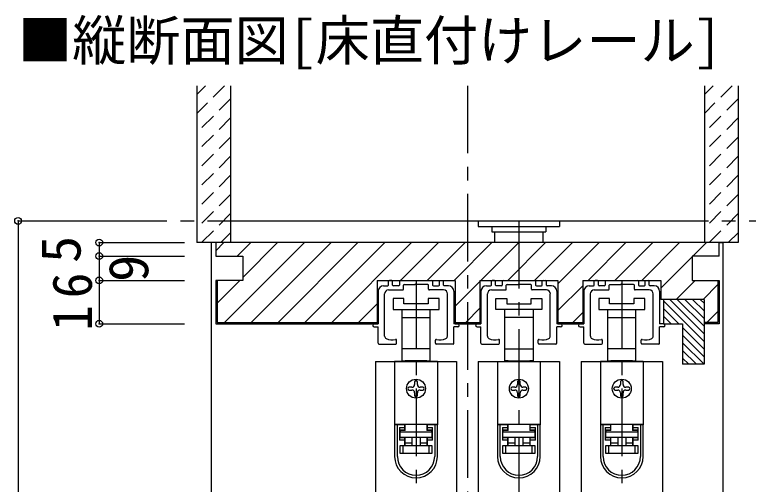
# Model space of a CAD drawing. Units: millimetres, scale not verified. Extents: x -973 to 977, y -718 to 696.
# Drawn here: x 50.4 to 321.4, y -149.9 to 23.8 of the extents above; entities that cross this region are included whole.
import ezdxf
from ezdxf.enums import TextEntityAlignment as Align

# ---------------------------------------------------------------- set-up
doc = ezdxf.new("R2010")
doc.units = ezdxf.units.MM
doc.header["$LTSCALE"] = 5
doc.header["$PDMODE"] = 32
doc.header["$PDSIZE"] = 2.5
doc.linetypes.add('CHAIN1', pattern=[8, 5, -1, 1, -1])
doc.linetypes.add('DASHED1', pattern=[1.8, 1.2, -0.6])
for name, color, linetype in [('0-1_通り芯', 4, 'CHAIN1'), ('0-2_柱', 7, 'Continuous'), ('0-3_仕上げ', 2, 'Continuous'), ('0-4_枠', 3, 'Continuous'), ('0-6_扉', 6, 'Continuous'), ('0-7_金物', 7, 'Continuous'), ('0-A_文字', 7, 'Continuous'), ('0-B_寸法', 7, 'Continuous'), ('0-C_ハッチ', 4, 'DASHED1')]:
    doc.layers.add(name, color=color, linetype=linetype)
doc.styles.add('ＭＳ ゴシック', font='')
doc.styles.get('ＭＳ ゴシック').set_extended_font_data('MS Gothic')

# ---------------------------------------------------------------- blocks, each defined once
blk = doc.blocks.new('02')
at = {"layer": '0-B_寸法'}
for p, q in [((-10.15, 6.923), (-10.15, 8.323)), ((-8.95, 8.623), (-9.85, 8.623)), ((-8.65, 6.923), (-8.65, 8.323)), ((-6.15, 8.323), (-6.15, 6.923)), ((-5.85, 8.623), (5.85, 8.623)), ((6.15, 8.323), (6.15, 6.923)), ((8.65, 6.923), (8.65, 8.323)), ((8.95, 8.623), (9.85, 8.623)), ((10.15, 6.923), (10.15, 8.323)), ((-12, 6.623), (-10.45, 6.623)), ((-6.45, 6.623), (-8.35, 6.623)), ((-4.65, 5.423), (-4.65, 6.823)), ((-4.35, 7.123), (-0.3, 7.123)), ((0, 7.423), (-0.3, 7.123)), ((0, 7.423), (0.3, 7.123)), ((4.35, 7.123), (0.3, 7.123)), ((4.65, 5.423), (4.65, 6.823)), ((6.45, 6.623), (8.35, 6.623)), ((12, 6.623), (10.45, 6.623)), ((-14, 4.623), (-14, -7.377)), ((-11.6, -11.949), (-11.6, 3.623)), ((-10.15, 5.123), (-4.95, 5.123)), ((10.15, 5.123), (4.95, 5.123)), ((11.6, -11.949), (11.6, 3.623)), ((14, 4.623), (14, -7.377)), ((-15.4, -7.377), (-14, -7.377)), ((15.4, -7.377), (14, -7.377)), ((-15.4, -8.577), (-14, -8.577)), ((-14, -14.577), (-14, -8.577)), ((15.4, -8.577), (14, -8.577)), ((14, -14.577), (14, -8.577)), ((-7.15, -14.577), (-7.15, -13.502)), ((7.15, -14.577), (7.15, -13.502)), ((-13.7, -14.877), (-7.45, -14.877)), ((13.7, -14.877), (7.45, -14.877))]:
    blk.add_line(p, q, dxfattribs=at)
for centre, radius, start, end in [((-9.85, 8.323), 0.3, 90, 180), ((-8.95, 8.323), 0.3, 0, 90), ((-5.85, 8.323), 0.3, 90, 180), ((5.85, 8.323), 0.3, 0, 90), ((8.95, 8.323), 0.3, 90, 180), ((9.85, 8.323), 0.3, 0, 90), ((-12, 4.623), 2, 90, 180), ((-10.45, 6.923), 0.3, 270, 0), ((-8.35, 6.923), 0.3, 180, 270), ((-6.45, 6.923), 0.3, 270, 0), ((-4.95, 5.423), 0.3, 270, 0), ((-4.35, 6.823), 0.3, 90, 180), ((4.35, 6.823), 0.3, 0, 90), ((4.95, 5.423), 0.3, 180, 270), ((6.45, 6.923), 0.3, 180, 270), ((8.35, 6.923), 0.3, 270, 0), ((10.45, 6.923), 0.3, 180, 270), ((12, 4.623), 2, 0, 90), ((-10.15, 3.623), 1.5, 90, 180), ((10.15, 3.623), 1.5, 0, 90), ((-15.4, -7.977), 0.6, 90, 180), ((-15.4, -7.977), 0.6, 180, 270), ((15.4, -7.977), 0.6, 0, 90), ((15.4, -7.977), 0.6, 270, 0), ((-10.6, -11.949), 1, 180, 243.25632), ((-8.8, -8.377), 5, 243.25632, 284.75682), ((-7.45, -13.502), 0.3, 0, 104.75682), ((7.45, -13.502), 0.3, 75.24318, 180), ((8.8, -8.377), 5, 255.24318, 296.74368), ((10.6, -11.949), 1, 296.74368, 0), ((-13.7, -14.577), 0.3, 180, 270), ((-7.45, -14.577), 0.3, 270, 0), ((7.45, -14.577), 0.3, 180, 270), ((13.7, -14.577), 0.3, 270, 0)]:
    blk.add_arc(centre, radius, start, end, dxfattribs=at)

msp = doc.modelspace()

# ---------------------------------------------------------------- linework, layer by layer
at = {"layer": '0-1_通り芯'}
for p, q in [((217.653, -2.5), (217.653, -577.5)), ((81.653, -52.5), (484.153, -52.5)), ((236.653, -52.5), (236.653, -555.5)), ((198.653, -74.5), (198.653, -555.5)), ((274.653, -74.5), (274.653, -555.5))]:
    msp.add_line(p, q, dxfattribs=at)
at = {"layer": '0-2_柱'}
msp.add_line((130.153, -52.5), (305.153, -52.5), dxfattribs=at)
at = {"layer": '0-3_仕上げ'}
for p, q in [((117.653, -2.5), (117.653, -60.5)), ((130.153, -2.5), (130.153, -60.5)), ((305.153, -2.5), (305.153, -60.5)), ((317.653, -2.5), (317.653, -60.5)), ((130.153, -60.5), (117.653, -60.5)), ((317.653, -60.5), (305.153, -60.5))]:
    msp.add_line(p, q, dxfattribs=at)
at = {"layer": '0-4_枠', "color": 4}
for p, q in [((124.653, -60.5), (123.153, -60.5)), ((123.153, -316), (123.153, -60.5)), ((310.653, -60.5), (312.153, -60.5)), ((312.153, -316), (312.153, -60.5))]:
    msp.add_line(p, q, dxfattribs=at)
at = {"layer": '0-4_枠'}
for p, q in [((310.653, -65.5), (310.653, -60.5)), ((124.653, -74.5), (124.653, -90.5)), ((125.153, -74.5), (125.153, -90)), ((184.253, -74.5), (184.253, -90.5)), ((184.253, -74.5), (213.053, -74.5)), ((213.053, -74.5), (213.053, -90.5)), ((222.253, -74.5), (222.253, -90.5)), ((222.253, -74.5), (251.053, -74.5)), ((251.053, -74.5), (251.053, -90.5)), ((260.253, -74.5), (260.253, -90.5)), ((260.253, -74.5), (289.053, -74.5)), ((289.053, -74.5), (289.053, -81.5)), ((310.153, -74.5), (310.153, -90)), ((305.053, -81.5), (289.053, -81.5)), ((290.053, -81.5), (290.053, -90.5)), ((305.053, -81.5), (305.053, -105.5)), ((124.653, -90.5), (184.253, -90.5)), ((125.153, -90), (184.253, -90)), ((213.053, -90), (222.253, -90)), ((213.053, -90.5), (222.253, -90.5)), ((251.053, -90), (260.253, -90)), ((251.053, -90.5), (260.253, -90.5)), ((290.053, -90.5), (297.053, -90.5)), ((297.053, -90.5), (297.053, -105.5)), ((310.153, -90), (305.053, -90)), ((310.653, -90.5), (305.053, -90.5)), ((305.053, -105.5), (297.053, -105.5))]:
    msp.add_line(p, q, dxfattribs=at)
for points in [[(310.653, -60.5), (124.653, -60.5), (124.653, -65.5), (134.653, -65.5), (134.653, -74.5), (124.653, -74.5)], [(310.653, -65.5), (300.653, -65.5), (300.653, -74.5), (310.653, -74.5), (310.653, -90.5)]]:
    msp.add_lwpolyline(points, dxfattribs=at)
at = {"layer": '0-6_扉'}
for p, q in [((183.653, -104.5), (213.653, -104.5)), ((183.653, -104.5), (183.653, -316)), ((213.653, -104.5), (213.653, -316)), ((221.653, -104.5), (251.653, -104.5)), ((221.653, -104.5), (221.653, -316)), ((251.653, -104.5), (251.653, -316)), ((259.653, -104.5), (289.653, -104.5)), ((259.653, -104.5), (259.653, -316)), ((289.653, -104.5), (289.653, -316))]:
    msp.add_line(p, q, dxfattribs=at)
at = {"layer": '0-7_金物'}
for p, q in [((221.653, -52.5), (221.653, -54.5)), ((251.653, -52.5), (251.653, -54.5)), ((221.653, -54.5), (251.653, -54.5)), ((227.653, -56.5), (227.653, -60.5)), ((245.653, -60.5), (245.653, -56.5)), ((246.653, -54.5), (246.653, -56.5)), ((207.153, -81.2), (203.153, -81.2)), ((228.153, -81.2), (232.153, -81.2)), ((283.153, -81.2), (279.153, -81.2)), ((193.403, -85.2), (193.403, -99.8)), ((203.903, -99.8), (203.903, -85.2)), ((231.403, -99.8), (231.403, -85.2)), ((241.903, -85.2), (241.903, -99.8)), ((269.403, -85.2), (269.403, -99.8)), ((279.903, -99.8), (279.903, -85.2)), ((193.403, -88.2), (198.653, -88.2)), ((198.653, -88.2), (203.903, -88.2)), ((236.653, -88.2), (231.403, -88.2)), ((241.903, -88.2), (236.653, -88.2)), ((269.403, -88.2), (274.653, -88.2)), ((274.653, -88.2), (279.903, -88.2)), ((198.653, -99.8), (193.403, -99.8)), ((193.403, -99.8), (193.403, -104.2)), ((203.903, -99.8), (198.653, -99.8)), ((203.903, -104.2), (203.903, -99.8)), ((231.403, -99.8), (236.653, -99.8)), ((231.403, -104.2), (231.403, -99.8)), ((236.653, -99.8), (241.903, -99.8)), ((241.903, -99.8), (241.903, -104.2)), ((274.653, -99.8), (269.403, -99.8)), ((269.403, -99.8), (269.403, -104.2)), ((279.903, -99.8), (274.653, -99.8)), ((279.903, -104.2), (279.903, -99.8)), ((206.553, -104.5), (190.753, -104.5)), ((190.753, -104.5), (190.753, -127.8)), ((193.403, -104.2), (194.653, -104.2)), ((194.653, -104.2), (194.653, -104.5)), ((202.653, -104.2), (194.653, -104.2)), ((202.653, -104.2), (203.903, -104.2)), ((202.653, -104.5), (202.653, -104.2)), ((206.553, -104.5), (206.553, -127.8)), ((228.753, -104.5), (228.753, -127.8)), ((228.753, -104.5), (244.553, -104.5)), ((232.653, -104.2), (231.403, -104.2)), ((232.653, -104.5), (232.653, -104.2)), ((232.653, -104.2), (240.653, -104.2)), ((241.903, -104.2), (240.653, -104.2)), ((240.653, -104.2), (240.653, -104.5)), ((244.553, -104.5), (244.553, -127.8)), ((282.553, -104.5), (266.753, -104.5)), ((266.753, -104.5), (266.753, -127.8)), ((269.403, -104.2), (270.653, -104.2)), ((270.653, -104.2), (270.653, -104.5)), ((278.653, -104.2), (270.653, -104.2)), ((278.653, -104.2), (279.903, -104.2)), ((278.653, -104.5), (278.653, -104.2)), ((282.553, -104.5), (282.553, -127.8)), ((198.153, -112), (198.153, -113)), ((199.153, -113), (199.153, -112)), ((236.153, -112), (236.153, -113)), ((237.153, -113), (237.153, -112)), ((274.153, -112), (274.153, -113)), ((275.153, -113), (275.153, -112)), ((197.153, -114), (196.153, -114)), ((196.153, -115), (197.153, -115)), ((198.153, -116), (198.153, -117)), ((199.153, -117), (199.153, -116)), ((201.153, -114), (200.153, -114)), ((200.153, -115), (201.153, -115)), ((235.153, -114), (234.153, -114)), ((234.153, -115), (235.153, -115)), ((236.153, -116), (236.153, -117)), ((237.153, -117), (237.153, -116)), ((239.153, -114), (238.153, -114)), ((238.153, -115), (239.153, -115)), ((273.153, -114), (272.153, -114)), ((272.153, -115), (273.153, -115)), ((274.153, -116), (274.153, -117)), ((275.153, -117), (275.153, -116)), ((277.153, -114), (276.153, -114)), ((276.153, -115), (277.153, -115)), ((206.553, -127.8), (190.753, -127.8)), ((190.753, -127.8), (190.753, -127.9)), ((191.753, -127.9), (190.753, -127.9)), ((190.753, -127.9), (190.753, -139.6)), ((194.453, -127.9), (191.753, -127.9)), ((191.753, -139.6), (191.753, -127.9)), ((192.553, -128.9), (192.553, -133.6)), ((192.553, -128.9), (194.453, -128.9)), ((192.753, -130), (192.753, -130.5)), ((194.653, -130), (192.753, -130)), ((193.753, -127.9), (193.753, -127.8)), ((194.453, -127.9), (194.453, -128.9)), ((194.653, -130), (194.653, -127.8)), ((202.653, -127.8), (202.653, -130)), ((204.553, -130), (202.653, -130)), ((205.553, -127.9), (202.853, -127.9)), ((202.853, -128.9), (202.853, -127.9)), ((202.853, -129.9), (202.853, -128.9)), ((202.853, -128.9), (204.753, -128.9)), ((204.753, -129.9), (202.853, -129.9)), ((203.553, -127.8), (203.553, -127.9)), ((204.553, -130.5), (204.553, -130)), ((204.753, -133.6), (204.753, -128.9)), ((205.553, -127.9), (205.553, -139.6)), ((206.553, -127.9), (205.553, -127.9)), ((206.553, -127.8), (206.553, -127.9)), ((206.553, -139.6), (206.553, -127.9)), ((244.553, -127.8), (228.753, -127.8)), ((228.753, -127.8), (228.753, -127.9)), ((229.753, -127.9), (228.753, -127.9)), ((228.753, -127.9), (228.753, -139.6)), ((232.453, -127.9), (229.753, -127.9)), ((229.753, -139.6), (229.753, -127.9)), ((230.553, -128.9), (230.553, -133.6)), ((230.553, -128.9), (232.453, -128.9)), ((230.753, -130), (230.753, -130.5)), ((232.653, -130), (230.753, -130)), ((231.753, -127.9), (231.753, -127.8)), ((232.453, -127.9), (232.453, -128.9)), ((232.653, -130), (232.653, -127.8)), ((240.653, -127.8), (240.653, -130)), ((242.553, -130), (240.653, -130)), ((243.553, -127.9), (240.853, -127.9)), ((240.853, -128.9), (240.853, -127.9)), ((240.853, -129.9), (240.853, -128.9)), ((240.853, -128.9), (242.753, -128.9)), ((242.753, -129.9), (240.853, -129.9)), ((241.553, -127.8), (241.553, -127.9)), ((242.553, -130.5), (242.553, -130)), ((242.753, -133.6), (242.753, -128.9)), ((243.553, -127.9), (243.553, -139.6)), ((244.553, -127.9), (243.553, -127.9)), ((244.553, -127.8), (244.553, -127.9)), ((244.553, -139.6), (244.553, -127.9)), ((282.553, -127.8), (266.753, -127.8)), ((266.753, -127.8), (266.753, -127.9)), ((267.753, -127.9), (266.753, -127.9)), ((266.753, -127.9), (266.753, -139.6)), ((270.453, -127.9), (267.753, -127.9)), ((267.753, -139.6), (267.753, -127.9)), ((268.553, -128.9), (268.553, -133.6)), ((268.553, -128.9), (270.453, -128.9)), ((268.753, -130), (268.753, -130.5)), ((270.653, -130), (268.753, -130)), ((269.753, -127.9), (269.753, -127.8)), ((270.453, -127.9), (270.453, -128.9)), ((270.653, -130), (270.653, -127.8)), ((278.653, -127.8), (278.653, -130)), ((280.553, -130), (278.653, -130)), ((281.553, -127.9), (278.853, -127.9)), ((278.853, -128.9), (278.853, -127.9)), ((278.853, -129.9), (278.853, -128.9)), ((278.853, -128.9), (280.753, -128.9)), ((280.753, -129.9), (278.853, -129.9)), ((279.553, -127.8), (279.553, -127.9)), ((280.553, -130.5), (280.553, -130)), ((280.753, -133.6), (280.753, -128.9)), ((281.553, -127.9), (281.553, -139.6)), ((282.553, -127.9), (281.553, -127.9)), ((282.553, -127.8), (282.553, -127.9)), ((282.553, -139.6), (282.553, -127.9)), ((192.553, -132.6), (194.453, -132.6)), ((192.753, -130.5), (204.553, -130.5)), ((192.753, -132.5), (192.753, -130.5)), ((204.553, -132.5), (192.753, -132.5)), ((194.453, -132.6), (194.453, -133.6)), ((194.653, -134.5), (194.653, -132.5)), ((197.153, -132.5), (197.153, -135.5)), ((200.153, -132.5), (200.153, -135.5)), ((204.553, -130.5), (204.553, -132.5)), ((230.553, -132.6), (232.453, -132.6)), ((230.753, -130.5), (242.553, -130.5)), ((230.753, -132.5), (230.753, -130.5)), ((242.553, -132.5), (230.753, -132.5)), ((232.453, -132.6), (232.453, -133.6)), ((232.653, -134.5), (232.653, -132.5)), ((235.153, -132.5), (235.153, -135.5)), ((238.153, -132.5), (238.153, -135.5)), ((242.553, -130.5), (242.553, -132.5)), ((268.553, -132.6), (270.453, -132.6)), ((268.753, -130.5), (280.553, -130.5)), ((268.753, -132.5), (268.753, -130.5)), ((280.553, -132.5), (268.753, -132.5)), ((270.453, -132.6), (270.453, -133.6)), ((270.653, -134.5), (270.653, -132.5)), ((273.153, -132.5), (273.153, -135.5)), ((276.153, -132.5), (276.153, -135.5)), ((280.553, -130.5), (280.553, -132.5)), ((194.453, -133.6), (192.553, -133.6)), ((192.753, -135.5), (193.753, -135.5)), ((193.753, -135.5), (203.553, -135.5)), ((193.753, -135.5), (193.753, -138.5)), ((194.453, -133.6), (194.453, -135.5)), ((200.153, -134.5), (202.653, -134.5)), ((204.753, -133.6), (202.853, -133.6)), ((202.853, -135.5), (202.853, -133.6)), ((203.553, -135.5), (204.553, -135.5)), ((204.553, -135.5), (204.553, -138.5)), ((232.453, -133.6), (230.553, -133.6)), ((230.753, -135.5), (231.753, -135.5)), ((231.753, -135.5), (241.553, -135.5)), ((231.753, -135.5), (231.753, -138.5)), ((232.453, -133.6), (232.453, -135.5)), ((238.153, -134.5), (240.653, -134.5)), ((242.753, -133.6), (240.853, -133.6)), ((240.853, -135.5), (240.853, -133.6)), ((241.553, -135.5), (242.553, -135.5)), ((242.553, -135.5), (242.553, -138.5)), ((270.453, -133.6), (268.553, -133.6)), ((268.753, -135.5), (269.753, -135.5)), ((269.753, -135.5), (279.553, -135.5)), ((269.753, -135.5), (269.753, -138.5)), ((270.453, -133.6), (270.453, -135.5)), ((276.153, -134.5), (278.653, -134.5)), ((280.753, -133.6), (278.853, -133.6)), ((278.853, -135.5), (278.853, -133.6)), ((279.553, -135.5), (280.553, -135.5)), ((280.553, -135.5), (280.553, -138.5)), ((203.553, -138.5), (193.753, -138.5)), ((241.553, -138.5), (231.753, -138.5)), ((279.553, -138.5), (269.753, -138.5))]:
    msp.add_line(p, q, dxfattribs=at)
for points in [[(226.653, -54.5), (226.653, -56.5), (246.653, -56.5)], [(190.153, -85.2), (198.653, -85.2), (207.153, -85.2), (207.153, -81.2)], [(203.153, -81.2), (203.153, -83.2), (194.153, -83.2), (194.153, -81.2), (190.153, -81.2), (190.153, -85.2)], [(245.153, -85.2), (236.653, -85.2), (228.153, -85.2), (228.153, -81.2)], [(232.153, -81.2), (232.153, -83.2), (241.153, -83.2), (241.153, -81.2), (245.153, -81.2), (245.153, -85.2)], [(266.153, -85.2), (274.653, -85.2), (283.153, -85.2), (283.153, -81.2)], [(279.153, -81.2), (279.153, -83.2), (270.153, -83.2), (270.153, -81.2), (266.153, -81.2), (266.153, -85.2)], [(194.453, -128.9), (194.453, -129.9), (192.553, -129.9)], [(232.453, -128.9), (232.453, -129.9), (230.553, -129.9)], [(270.453, -128.9), (270.453, -129.9), (268.553, -129.9)], [(202.653, -132.5), (202.653, -134.5), (202.653, -135.5)], [(202.853, -133.6), (202.853, -132.6), (204.753, -132.6)], [(240.653, -132.5), (240.653, -134.5), (240.653, -135.5)], [(240.853, -133.6), (240.853, -132.6), (242.753, -132.6)], [(278.653, -132.5), (278.653, -134.5), (278.653, -135.5)], [(278.853, -133.6), (278.853, -132.6), (280.753, -132.6)], [(193.753, -138.5), (192.753, -138.5), (192.753, -135.5)], [(194.653, -135.5), (194.653, -134.5), (197.153, -134.5)], [(204.553, -138.5), (203.553, -138.5), (203.553, -135.5)], [(231.753, -138.5), (230.753, -138.5), (230.753, -135.5)], [(232.653, -135.5), (232.653, -134.5), (235.153, -134.5)], [(242.553, -138.5), (241.553, -138.5), (241.553, -135.5)], [(269.753, -138.5), (268.753, -138.5), (268.753, -135.5)], [(270.653, -135.5), (270.653, -134.5), (273.153, -134.5)], [(280.553, -138.5), (279.553, -138.5), (279.553, -135.5)]]:
    msp.add_lwpolyline(points, dxfattribs=at)
for centre in [(198.653, -114.5), (236.653, -114.5), (274.653, -114.5)]:
    msp.add_circle(centre, 3.5, dxfattribs=at)
for centre, radius, start, end in [((197.153, -113), 1, 270, 0), ((198.653, -112), 0.5, 90, 180), ((198.653, -112), 0.5, 0, 90), ((200.153, -113), 1, 180, 270), ((235.153, -113), 1, 270, 0), ((236.653, -112), 0.5, 90, 180), ((236.653, -112), 0.5, 0, 90), ((238.153, -113), 1, 180, 270), ((273.153, -113), 1, 270, 0), ((274.653, -112), 0.5, 90, 180), ((274.653, -112), 0.5, 0, 90), ((276.153, -113), 1, 180, 270), ((196.153, -114.5), 0.5, 90, 180), ((196.153, -114.5), 0.5, 180, 270), ((197.153, -116), 1, 0, 90), ((200.153, -116), 1, 90, 180), ((201.153, -114.5), 0.5, 0, 90), ((201.153, -114.5), 0.5, 270, 0), ((234.153, -114.5), 0.5, 90, 180), ((234.153, -114.5), 0.5, 180, 270), ((235.153, -116), 1, 0, 90), ((238.153, -116), 1, 90, 180), ((239.153, -114.5), 0.5, 0, 90), ((239.153, -114.5), 0.5, 270, 0), ((272.153, -114.5), 0.5, 90, 180), ((272.153, -114.5), 0.5, 180, 270), ((273.153, -116), 1, 0, 90), ((276.153, -116), 1, 90, 180), ((277.153, -114.5), 0.5, 0, 90), ((277.153, -114.5), 0.5, 270, 0), ((198.653, -117), 0.5, 180, 270), ((198.653, -117), 0.5, 270, 0), ((236.653, -117), 0.5, 180, 270), ((236.653, -117), 0.5, 270, 0), ((274.653, -117), 0.5, 180, 270), ((274.653, -117), 0.5, 270, 0), ((198.653, -139.6), 7.9, 180, 0), ((198.653, -139.6), 6.9, 180, 0), ((236.653, -139.6), 7.9, 180, 0), ((236.653, -139.6), 6.9, 180, 0), ((274.653, -139.6), 7.9, 180, 0), ((274.653, -139.6), 6.9, 180, 0)]:
    msp.add_arc(centre, radius, start, end, dxfattribs=at)
at = {"layer": '0-B_寸法', "color": 4}
for p, q in [((51.653, -52.5), (51.653, -567.5)), ((51.653, -52.5), (81.653, -52.5)), ((81.653, -60.5), (81.653, -65.5)), ((81.653, -60.5), (113.153, -60.5)), ((81.653, -65.5), (81.653, -74.5)), ((81.653, -65.5), (113.153, -65.5)), ((81.653, -74.5), (81.653, -90.5)), ((81.653, -74.5), (113.153, -74.5)), ((81.653, -90.5), (113.153, -90.5))]:
    msp.add_line(p, q, dxfattribs=at)
at = {"layer": '0-B_寸法'}
for p in [(51.653, -52.5), (81.653, -60.5), (81.653, -65.5), (81.653, -74.5), (81.653, -90.5)]:
    msp.add_point(p, dxfattribs=at)
at = {"layer": '0-C_ハッチ'}
for p, q in [((120.864, -2.5), (117.653, -5.711)), ((127.935, -2.5), (117.653, -12.782)), ((315.435, -2.5), (305.153, -12.782)), ((308.364, -2.5), (305.153, -5.711)), ((130.153, -7.353), (117.653, -19.853)), ((317.653, -7.353), (305.153, -19.853)), ((130.153, -14.424), (117.653, -26.924)), ((317.653, -14.424), (305.153, -26.924)), ((130.153, -21.495), (117.653, -33.995)), ((317.653, -21.495), (305.153, -33.995)), ((130.153, -28.566), (117.653, -41.066)), ((317.653, -28.566), (305.153, -41.066)), ((130.153, -35.637), (117.653, -48.137)), ((317.653, -35.637), (305.153, -48.137)), ((130.153, -42.709), (117.653, -55.209)), ((317.653, -42.709), (305.153, -55.209)), ((130.153, -49.78), (119.433, -60.5)), ((317.653, -49.78), (306.933, -60.5)), ((130.153, -56.851), (126.504, -60.5)), ((317.653, -56.851), (314.004, -60.5))]:
    msp.add_line(p, q, dxfattribs=at)
at = {"layer": '0-C_ハッチ', "linetype": 'Continuous'}
for p, q in [((124.653, -63.561), (127.714, -60.5)), ((127.913, -90), (157.413, -60.5)), ((132.614, -65.5), (137.614, -60.5)), ((134.653, -73.36), (147.513, -60.5)), ((137.812, -90), (167.312, -60.5)), ((147.712, -90), (177.212, -60.5)), ((157.611, -90), (187.111, -60.5)), ((167.51, -90), (197.01, -60.5)), ((192.91, -74.5), (206.91, -60.5)), ((202.809, -74.5), (216.809, -60.5)), ((212.709, -74.5), (226.709, -60.5)), ((222.608, -74.5), (236.608, -60.5)), ((232.508, -74.5), (246.508, -60.5)), ((242.407, -74.5), (256.407, -60.5)), ((251.053, -75.754), (266.307, -60.5)), ((262.206, -74.5), (276.206, -60.5)), ((272.106, -74.5), (286.106, -60.5)), ((282.005, -74.5), (296.005, -60.5)), ((300.905, -65.5), (305.905, -60.5)), ((289.053, -77.352), (300.653, -65.752)), ((125.153, -82.86), (133.513, -74.5)), ((213.053, -84.055), (222.253, -74.855)), ((294.804, -81.5), (301.804, -74.5)), ((251.053, -85.653), (260.253, -76.453)), ((304.704, -81.5), (310.153, -76.051)), ((177.41, -90), (184.253, -83.157)), ((290.053, -82.032), (305.053, -97.032)), ((292.35, -81.5), (305.053, -94.203)), ((295.178, -81.5), (305.053, -91.375)), ((298.006, -81.5), (305.053, -88.547)), ((300.835, -81.5), (305.053, -85.718)), ((303.663, -81.5), (305.053, -82.89)), ((217.007, -90), (222.253, -84.754)), ((256.606, -90), (260.253, -86.353)), ((290.053, -84.86), (295.693, -90.5)), ((306.103, -90), (310.153, -85.95)), ((290.053, -87.689), (292.864, -90.5)), ((297.053, -91.86), (305.053, -99.86)), ((297.053, -94.689), (305.053, -102.689)), ((297.053, -97.517), (305.036, -105.5)), ((297.053, -100.346), (302.207, -105.5)), ((297.053, -103.174), (299.379, -105.5))]:
    msp.add_line(p, q, dxfattribs=at)

# ---------------------------------------------------------------- block references
at = {"layer": '0-7_金物'}
for p in [(198.653, -83.123), (236.653, -83.123), (274.653, -83.123)]:
    msp.add_blockref('02', p, dxfattribs=at)

# ---------------------------------------------------------------- texts
at = {"layer": '0-A_文字', "style": 'ＭＳ ゴシック'}
msp.add_text('■縦断面図[床直付けレール]', height=14.66, dxfattribs=at).set_placement((51.653, 2.5), align=Align.BOTTOM_LEFT)
at = {"layer": '0-B_寸法', "style": 'ＭＳ ゴシック'}
for s, p in [('5', (79.153, -68)), ('9', (104.153, -75))]:
    msp.add_text(s, height=14.66, rotation=90, dxfattribs=at).set_placement(p, align=Align.BOTTOM_LEFT)
at = {"layer": '0-B_寸法', "insert": (79.153, -93.125), "char_height": 14.66, "attachment_point": 7, "rotation": 90, "style": 'ＭＳ ゴシック'}
msp.add_mtext('\\T1.27;\\W0.95;16', dxfattribs=at)

doc.saveas('drawing.dxf')
